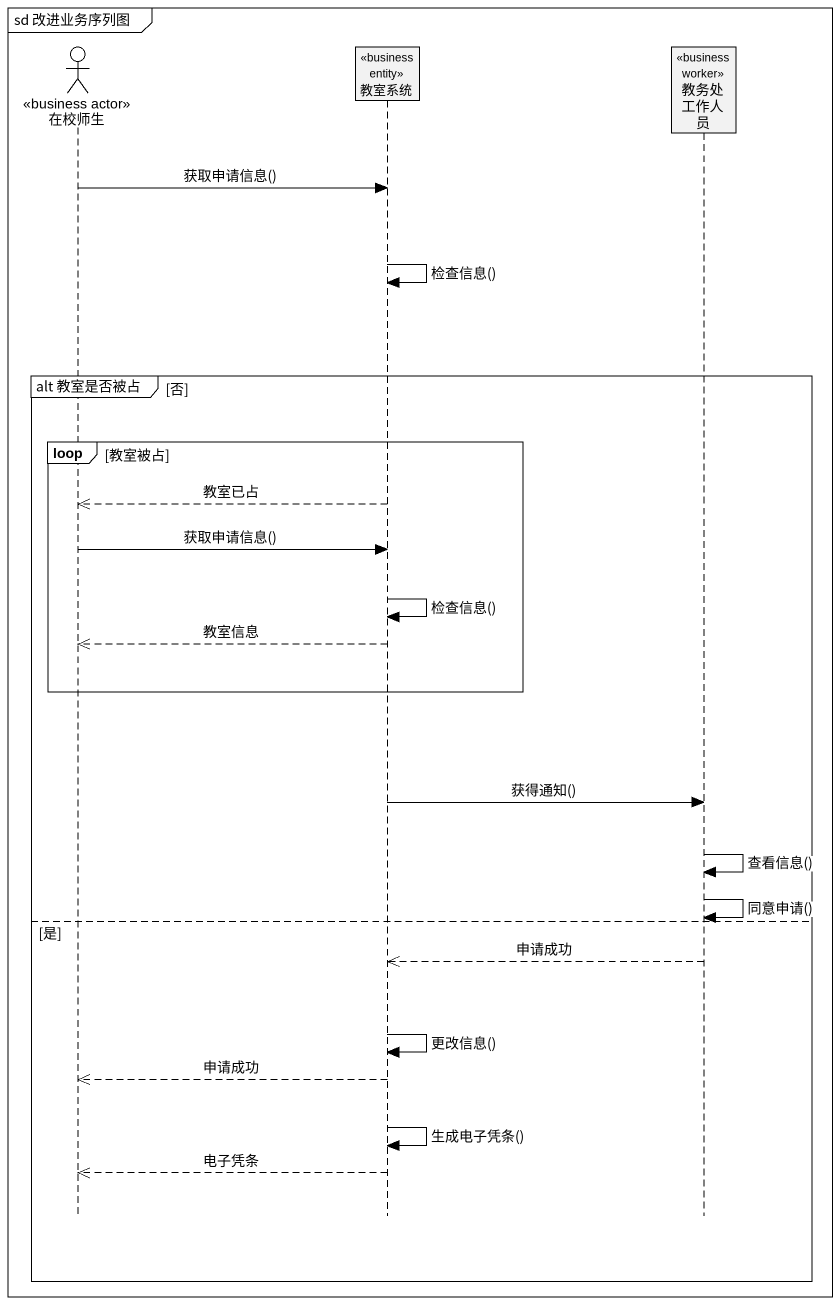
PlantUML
@startuml
mainframe sd 改进业务序列图
hide footbox
actor 在校师生 <<business actor>>
participant 教室系统 <<business entity>>
participant 教务处工作人员 <<business worker>>

在校师生 -> 教室系统 : 获取申请信息()
教室系统 -> 教室系统 : 检查信息()
group alt 教室是否被占 [否]
  loop 教室被占
    教室系统 -->> 在校师生 : 教室已占
    在校师生 -> 教室系统 : 获取申请信息()
    教室系统 -> 教室系统 : 检查信息()
    教室系统 -->> 在校师生 : 教室信息
  end
  教室系统 -> 教务处工作人员 : 获得通知()
  教务处工作人员 -> 教务处工作人员 : 查看信息()
  教务处工作人员 -> 教务处工作人员 : 同意申请()
else 是
  教务处工作人员 -->> 教室系统 : 申请成功
  教室系统 -> 教室系统 : 更改信息()
  教室系统 -->> 在校师生 : 申请成功
  教室系统 -> 教室系统 : 生成电子凭条()
  教室系统 -->> 在校师生 : 电子凭条
end
@enduml
